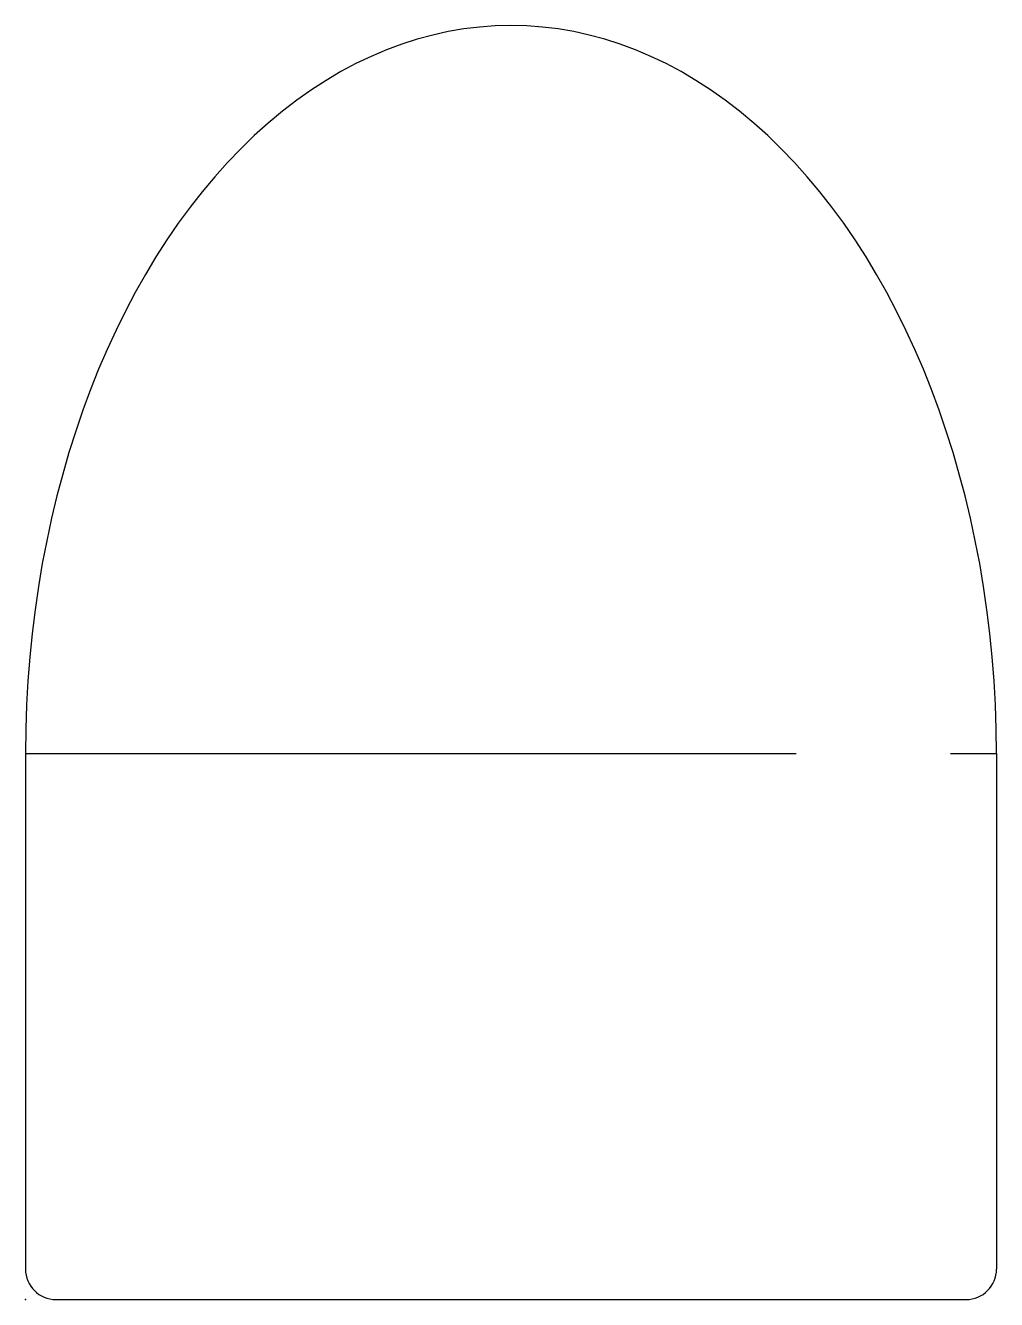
# Model space of a CAD drawing. Header units: millimetres. Extents: x -8 to 8, y -9 to 12.
import ezdxf

# ---------------------------------------------------------------- set-up
doc = ezdxf.new("R2010")
doc.units = ezdxf.units.MM
doc.header["$PDSIZE"] = -1
doc.linetypes.add('CENTERX2', pattern=[20.32, 12.7, -2.54, 2.54, -2.54])

msp = doc.modelspace()

# ---------------------------------------------------------------- linework, layer by layer
at = {"color": 7, "linetype": 'CENTERX2'}
msp.add_line((-8, 0), (8, 0), dxfattribs=at)
at = {"color": 7, "linetype": 'Continuous'}
for p, q in [((-8, 0), (-8, -8.5)), ((8, 0), (8, -8.5)), ((-7.5, -9), (7.5, -9))]:
    msp.add_line(p, q, dxfattribs=at)
for centre, start, end in [((-7.5, -8.5), 180, 270), ((7.5, -8.5), 270, 0)]:
    msp.add_arc(centre, 0.5, start, end, dxfattribs=at)
msp.add_ellipse((0, 0), major_axis=(0, 12), ratio=0.666667, start_param=4.712389, end_param=7.853982, dxfattribs=at)
msp.add_point((-8, -9), dxfattribs=at)

doc.saveas('drawing.dxf')
